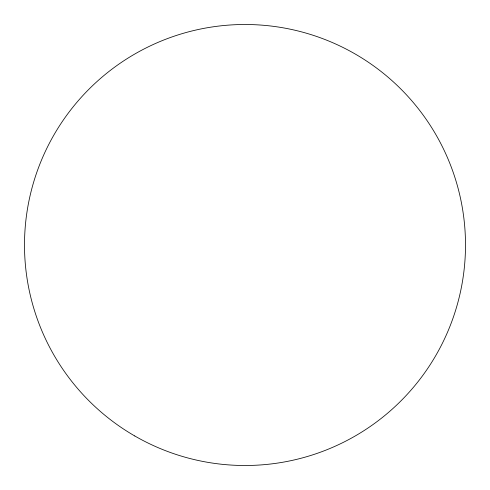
<?xml version="1.0" encoding="UTF-8"?>
<svg xmlns="http://www.w3.org/2000/svg" width="490" height="490" viewBox="0 0 490 490"><rect width="100%" height="100%" fill="white"/><g stroke="black" fill="none" stroke-linecap="round" stroke-linejoin="round"><path stroke-width="0.73" d="M134.75 435.959A220.5 220.5 0 0 0 465.5 245A220.5 220.5 0 0 0 134.75 54.041A220.5 220.5 0 0 0 134.75 435.959"/></g></svg>
